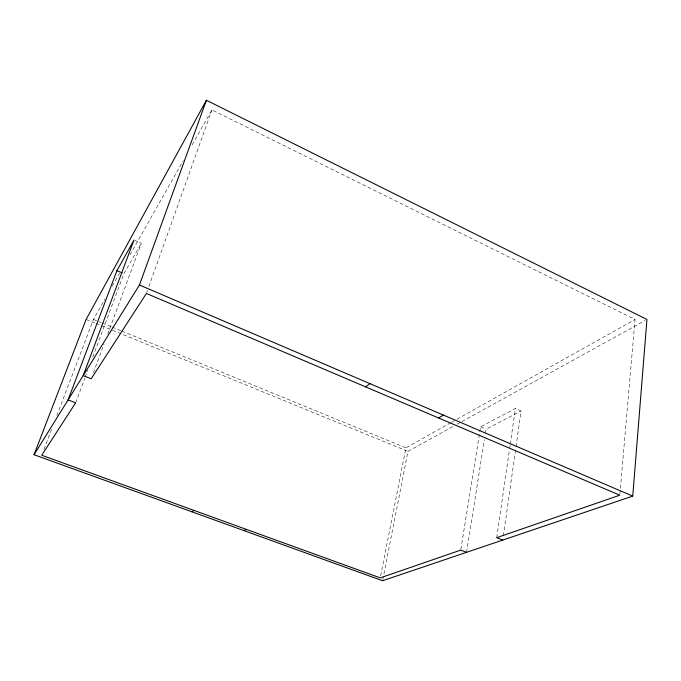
<?xml version="1.0" encoding="UTF-8"?>
<svg xmlns="http://www.w3.org/2000/svg" width="681" height="681" viewBox="0 0 681 681"><rect width="100%" height="100%" fill="white"/><g stroke="black" fill="none" stroke-linecap="round" stroke-linejoin="round"><path stroke-width="0.51" stroke-dasharray="3.4 2.55" d="M619.88 494.142L635.05 319.466L211.936 109.879L191.574 145.879M503.378 535.87L515.875 447.715M516.019 446.659L521.076 410.975L515.406 408.472L480.616 426.834L460.739 550.103M496.704 537.684L509.482 449.443M509.626 448.396L510.086 445.238M510.239 444.191L515.406 408.472M466.562 552.334L484.404 439.603M485.4 433.346L486.055 429.166L521.076 410.975M382.807 579.693L407.962 451.367L453.529 426.221M380.662 575.803L405.927 447.826L450.456 422.875M146.738 292.455L147.454 290.455M148.884 286.471L211.936 109.879M93.416 372.788L104.108 343.905M107.794 333.945L141.325 243.313L134.906 240.478M75.651 402.811L84.929 377.972M85.295 376.976L87.9 370.021M92.718 357.108L123.891 273.643L141.325 243.313M43.993 449.307L52.292 427.498M56.821 415.597L93.442 319.423L104.925 299.112M112.237 286.19L119.541 273.268M129.986 254.805L183.223 160.648M451.384 422.356L456.023 419.76M456.951 419.241L635.05 319.466M457.249 424.169L460.969 422.118M461.897 421.599L645.094 320.496M93.442 319.423L101.307 322.658M102.286 323.058L111.131 326.693M112.118 327.093L120.954 330.728M121.942 331.136L405.927 447.826M86.104 319.423L94.965 323.058M95.953 323.458L407.962 451.367M480.616 426.834L486.055 429.166"/><path stroke-width="1.02" d="M632.743 496.1L646.95 319.474L206.411 100.26L86.104 319.423L34.05 454.729L382.603 580.74L632.743 496.1L139.435 284.998L34.05 454.729M139.435 284.998L206.411 100.26M502.782 540.076L496.704 537.684L619.787 495.198L146.389 293.451L91.203 378.764L83.176 375.614L133.987 240.07L116.945 270.663L68.083 399.917L75.651 402.811L41.72 455.257L380.253 577.88L460.739 550.103L466.562 552.334M191.965 511.823L193.94 510.392M365.544 386.851L369.987 383.658M244.087 530.661L246.318 529.367M438.521 417.955L443.45 415.095M116.945 270.663L122.154 272.902"/></g></svg>
